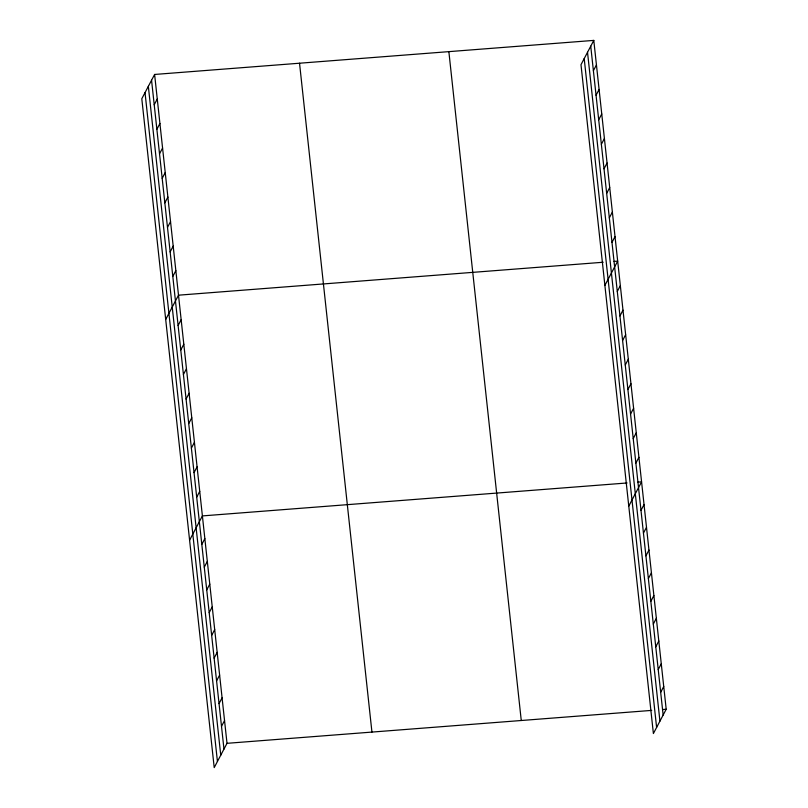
<?xml version="1.0" encoding="UTF-8"?>
<svg xmlns="http://www.w3.org/2000/svg" width="808" height="808" viewBox="0 0 808 808"><rect width="100%" height="100%" fill="white"/><g stroke="black" fill="none" stroke-linecap="round" stroke-linejoin="round"><path stroke-width="1.21" d="M154.611 74.457L141.804 98.738L214.211 767.6L227.008 743.32L154.611 74.457L593.789 40.4L666.196 709.262L653.389 733.543L580.992 64.68L593.789 40.4M154.217 104.757L157.267 98.98M156.873 129.28L159.923 123.503M159.529 153.803L162.57 148.026M162.186 178.336L165.226 172.548M164.832 202.858L167.882 197.081M167.488 227.381L170.538 221.604M170.145 251.904L173.195 246.127M172.801 276.427L175.851 270.65M165.701 319.463L178.507 295.183L603.192 262.246M178.113 325.483L181.154 319.705M180.77 350.005L183.81 344.228M183.416 374.528L186.466 368.751M186.072 399.061L189.123 393.274M188.729 423.584L191.779 417.807M191.385 448.107L194.435 442.329M194.041 472.63L197.081 466.852M196.697 497.152L199.738 491.375M189.597 540.188L202.394 515.908L627.079 482.972M201.808 544.42L204.858 538.643M204.273 567.165L207.323 561.388M206.737 589.911L209.777 584.123M209.191 612.646L212.241 606.869M211.656 635.391L214.706 629.614M214.12 658.126L217.17 652.349M216.584 680.871L219.624 675.094M219.039 703.616L222.089 697.839M221.503 726.352L224.553 720.574M593.395 70.7L596.445 64.923M596.052 95.233L599.102 89.446M598.708 119.756L601.758 113.978M601.364 144.279L604.414 138.501M604.02 168.801L607.06 163.024M606.677 193.324L609.717 187.547M609.323 217.857L612.373 212.08M611.979 242.38L615.029 236.603M604.879 285.406L617.686 261.125L614.06 261.408M617.292 291.425L620.342 285.648M619.948 315.958L622.988 310.171M622.604 340.481L625.645 334.704M625.261 365.004L628.301 359.227M627.907 389.527L630.957 383.75M630.563 414.049L633.613 408.272M633.22 438.582L636.27 432.805M635.876 463.105L638.926 457.328M628.775 506.131L641.572 481.851L637.956 482.134M640.986 510.373L644.037 504.596M643.451 533.108L646.501 527.331M645.915 555.854L648.965 550.076M648.38 578.599L651.42 572.822M650.834 601.334L653.884 595.557M653.298 624.079L656.349 618.302M655.763 646.814L658.813 641.037M658.227 669.559L661.267 663.782M660.681 692.305L663.732 686.527M227.008 743.32L651.702 710.394M662.57 709.545L666.196 709.262M590.739 46.177L663.146 715.04M587.527 52.288L659.924 721.15M584.204 58.58L656.611 727.442M448.864 51.641L521.261 720.504M299.536 63.216L371.943 732.078M151.561 80.234L223.968 749.097M148.339 86.335L220.746 755.197M145.026 92.627L217.433 761.49"/></g></svg>
